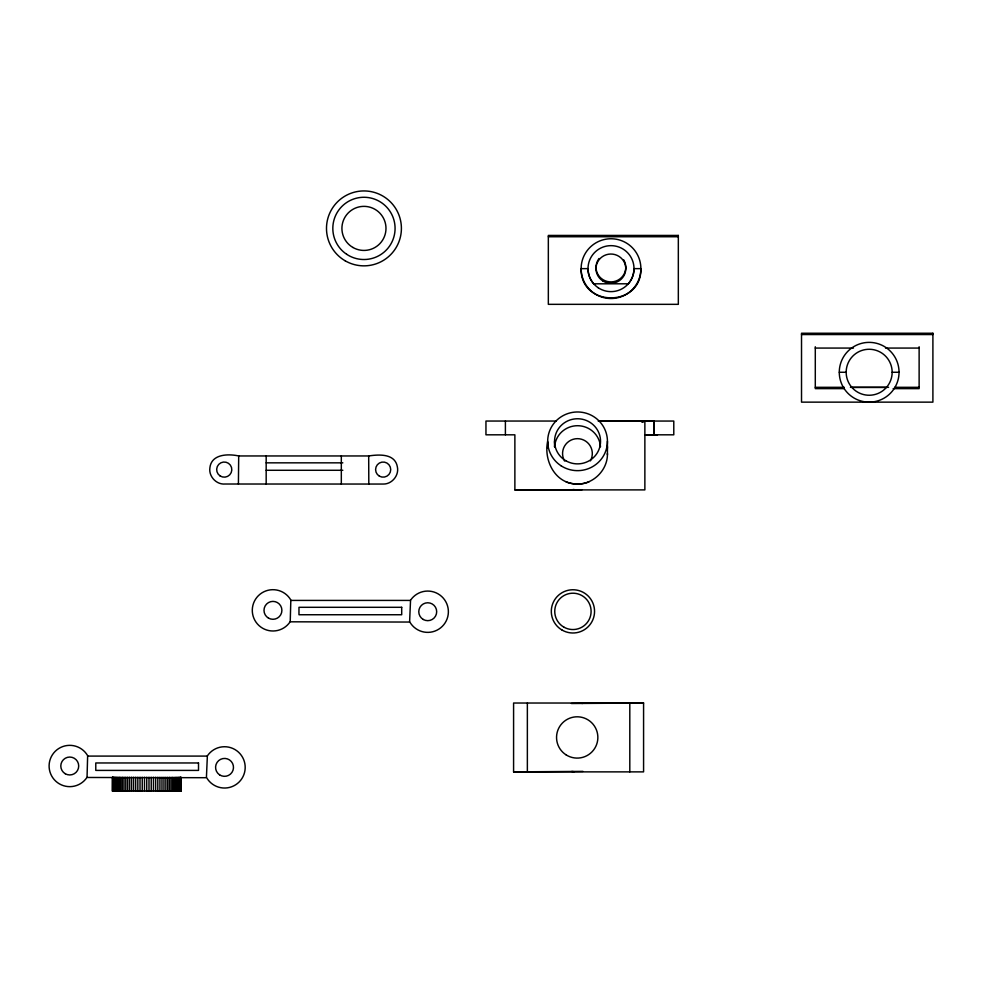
<?xml version="1.0" encoding="UTF-8"?>
<svg xmlns="http://www.w3.org/2000/svg" width="982" height="982" viewBox="0 0 982 982"><rect width="100%" height="100%" fill="white"/><g stroke="black" fill="none" stroke-linecap="round" stroke-linejoin="round"><path stroke-width="1.47" d="M556.107 421.045L485.955 421.045L485.955 434.817L514.875 434.817L514.875 489.895L644.867 489.895L644.867 421.045L654.245 421.057L654.233 434.817M238.405 484.028L238.7 455.955C228.45 453.733 211.461 453.844 209.903 467.702C208.479 476.38 216.433 484.875 225.185 484.016L383.152 484.052C391.941 484.335 399.33 475.337 397.342 466.769C394.96 453.254 378.721 454.457 368.692 455.955L238.7 455.955M607.428 453.537C607.919 470.304 592.441 485.476 575.587 483.917C554.781 483.07 543.574 460.042 547.661 441.323M87.042 777.29L87.644 755.674A20.659 20.659 0 0 0 56.821 749.892A20.659 20.659 0 0 0 55.802 781.23A20.659 20.659 0 0 0 86.932 777.474L206.65 777.707A20.659 20.659 0 0 0 237.472 783.489A20.659 20.659 0 0 0 238.491 752.151A20.659 20.659 0 0 0 207.362 755.907L206.429 777.29M290.23 621.631L290.832 600.014A20.659 20.659 0 0 0 260.009 594.233A20.659 20.659 0 0 0 258.99 625.571A20.659 20.659 0 0 0 290.12 621.815L409.838 622.048A20.659 20.659 0 0 0 440.66 627.829A20.659 20.659 0 0 0 441.679 596.491A20.659 20.659 0 0 0 410.55 600.235L409.617 621.631M642.118 421.941L644.99 421.057M644.867 421.045L642.118 421.83L644.867 421.045L598.234 421.155M571.426 703.505L643.578 703.026L643.578 771.877L513.586 771.877L513.586 703.026L643.578 703.026M582.989 771.386L513.586 771.877M582.044 489.723L514.875 489.895M548.337 236.748L678.329 236.748M801.521 334.555L932.9 334.555M815.293 348.07L853.468 348.07M885.531 348.07L919.127 348.07M839.291 372.264L846.165 372.264M892.159 372.264A23.003 23.003 0 0 0 857.667 352.342A23.003 23.003 0 0 0 857.667 392.174A23.003 23.003 0 0 0 892.159 372.264L899.046 372.264A29.877 29.877 0 0 1 854.23 398.14A29.877 29.877 0 0 1 854.23 346.376A29.877 29.877 0 0 1 899.046 372.264M815.293 387.313L844.311 387.313M850.412 387.313L888.587 387.313M894.7 387.313L919.127 387.313M851.873 387.424L886.464 387.424M844.311 388.627L815.293 388.627L815.293 346.756M893.166 388.627L919.127 388.627L919.127 346.756M598.897 421.045L673.787 421.057L673.787 434.817L651.778 434.817M654.687 434.817L644.855 434.817L657.437 434.817M266.171 462.841L342.828 462.841M266.171 470.28L342.828 470.28M291.053 600.419L410.439 600.419M87.864 756.091L207.251 756.091M181.167 791.062L112.316 791.062L112.39 777.29M573.058 489.478L575.292 489.76M580.399 703.161L582.645 703.456M571.769 771.447L574.004 771.729M368.692 455.955L368.815 484.052M653.791 421.057L653.791 434.817M629.806 703.026L629.806 771.877M625.779 267.202L625.779 268.54M607.428 441.323L607.428 454.764M596.013 267.411L596.013 268.749M554.548 441.323L554.548 446.896M527.359 703.026L527.359 771.877M505.399 421.045L505.399 434.817M341.319 455.955L341.319 484.052M266.171 455.955L266.171 484.028M181.093 777.29L181.093 791.062M180.872 777.29L180.872 791.062M180.504 777.29L180.504 791.062M179.988 777.29L179.988 791.062M179.338 777.29L179.338 791.062M178.54 777.29L178.54 791.062M177.619 777.29L177.619 791.062M176.551 777.29L176.551 791.062M175.361 777.29L175.361 791.062M174.047 777.29L174.047 791.062M172.623 777.29L172.623 791.062M171.077 777.29L171.077 791.062M169.432 777.29L169.432 791.062M167.701 777.29L167.701 791.062M165.86 777.29L165.86 791.062M163.957 777.29L163.957 791.062M161.969 777.29L161.969 791.062M159.919 777.29L159.919 791.062M157.807 777.29L157.807 791.062M155.647 777.29L155.647 791.062M153.45 777.29L153.45 791.062M151.228 777.29L151.228 791.062M148.994 777.29L148.994 791.062M146.735 777.29L146.735 791.062M144.489 777.29L144.489 791.062M142.243 777.29L142.243 791.062M140.021 777.29L140.021 791.062M137.824 777.29L137.824 791.062M135.676 777.29L135.676 791.062M133.564 777.29L133.564 791.062M131.514 777.29L131.514 791.062M129.526 777.29L129.526 791.062M127.611 777.29L127.611 791.062M125.782 777.29L125.782 791.062M124.039 777.29L124.039 791.062M122.394 777.29L122.394 791.062M120.86 777.29L120.86 791.062M119.423 777.29L119.423 791.062M118.11 777.29L118.11 791.062M116.919 777.29L116.919 791.062M115.864 777.29L115.864 791.062M114.931 777.29L114.931 791.062M114.133 777.29L114.133 791.062M113.482 777.29L113.482 791.062M112.967 777.29L112.967 791.062M112.611 777.29L112.611 791.062M564.601 461.074A14.89 14.89 0 0 1 577.33 438.659A14.89 14.89 0 0 1 590.378 460.889M547.661 448.283A29.877 29.337 0 0 1 548.238 442.563M607.367 446.368A29.877 29.337 0 0 1 607.428 448.283M554.597 446.81A23.003 22.574 0 0 1 577.551 425.709A23.003 22.574 0 0 1 600.493 446.81M588.979 481.867A29.877 29.337 0 0 1 566.111 481.867M625.252 263.421A14.89 14.607 0 0 1 611.491 281.895A14.89 14.607 0 0 1 596.283 264.551M596.491 263.618A14.89 14.607 0 0 1 597.105 261.801M597.498 260.93A14.89 14.607 0 0 1 597.952 260.083M598.468 259.273A14.89 14.607 0 0 1 599.02 258.487M623.742 259.899A14.89 14.607 0 0 1 624.196 260.746M624.613 261.617A14.89 14.607 0 0 1 624.957 262.501M640.89 268.638C641.688 307.587 580.325 307.587 581.123 268.638L588.009 268.638A23.666 23.237 0 0 0 593.705 283.81L628.296 283.798A23.666 23.237 0 0 0 633.991 268.638L640.89 268.638A29.877 29.877 0 0 1 596.062 294.514A29.877 29.877 0 0 1 596.062 242.763A29.877 29.877 0 0 1 640.89 268.638M678.329 235.435L548.337 235.435L548.337 304.334L678.329 304.334L678.329 235.435M932.9 333.242L801.521 333.242L801.521 402.141L932.9 402.141L932.9 333.242M401.699 607.306L298.97 607.306L298.97 614.744L401.699 614.744L401.699 607.306M198.511 762.965L95.782 762.965L95.782 770.404L198.511 770.404L198.511 762.965M65.278 773.755A8.948 8.948 0 0 0 78.707 765.997A8.948 8.948 0 0 0 65.278 758.251A8.948 8.948 0 0 0 65.278 773.755M219.563 774.823A8.948 8.948 0 0 0 233.47 767.961A8.948 8.948 0 0 0 220.582 759.344A8.948 8.948 0 0 0 219.563 774.823M423.254 619.47A8.948 8.948 0 0 0 436.683 611.712A8.948 8.948 0 0 0 423.254 603.967A8.948 8.948 0 0 0 423.254 619.47M268.467 618.095A8.948 8.948 0 0 0 281.895 610.338A8.948 8.948 0 0 0 268.467 602.592A8.948 8.948 0 0 0 268.467 618.095M220.029 475.889A7.574 7.574 0 0 0 231.801 470.083A7.574 7.574 0 0 0 220.889 462.804A7.574 7.574 0 0 0 220.029 475.889M379.371 476.147A7.574 7.574 0 0 0 390.726 469.592A7.574 7.574 0 0 0 379.371 463.038A7.574 7.574 0 0 0 379.371 476.147M566.049 460.865A23.003 22.574 0 0 0 600.542 441.323A23.003 22.574 0 0 0 566.049 421.769A23.003 22.574 0 0 0 566.049 460.865M560.943 465.701A29.877 29.337 0 0 0 607.367 443.238A29.877 29.337 0 0 0 564.331 415.005A29.877 29.337 0 0 0 560.943 465.701M346.658 254.277A31.129 31.129 0 0 0 395.01 230.426A31.129 31.129 0 0 0 350.181 200.475A31.129 31.129 0 0 0 346.658 254.277M345.222 260.831A37.451 37.451 0 0 0 401.405 228.389A37.451 37.451 0 0 0 345.222 195.958A37.451 37.451 0 0 0 345.222 260.831M352.931 247.476A22.034 22.034 0 0 0 385.987 228.389A22.034 22.034 0 0 0 352.931 209.313A22.034 22.034 0 0 0 352.931 247.476M562.121 630.1A21.616 21.616 0 0 0 594.552 611.369A21.616 21.616 0 0 0 562.121 592.649A21.616 21.616 0 0 0 562.121 630.1M563.84 627.117A18.179 18.179 0 0 0 591.103 611.369A18.179 18.179 0 0 0 563.84 595.632A18.179 18.179 0 0 0 563.84 627.117M602.715 280.852A14.89 14.607 0 0 0 625.755 269.498A14.89 14.607 0 0 0 604.225 255.578A14.89 14.607 0 0 0 602.715 280.852M598.234 287.763A23.003 23.003 0 0 0 633.955 270.148A23.003 23.003 0 0 0 600.837 248.016A23.003 23.003 0 0 0 598.234 287.763M566.209 754.937A20.659 20.659 0 0 0 597.842 738.231A20.659 20.659 0 0 0 567.559 719.18A20.659 20.659 0 0 0 566.209 754.937"/></g></svg>
